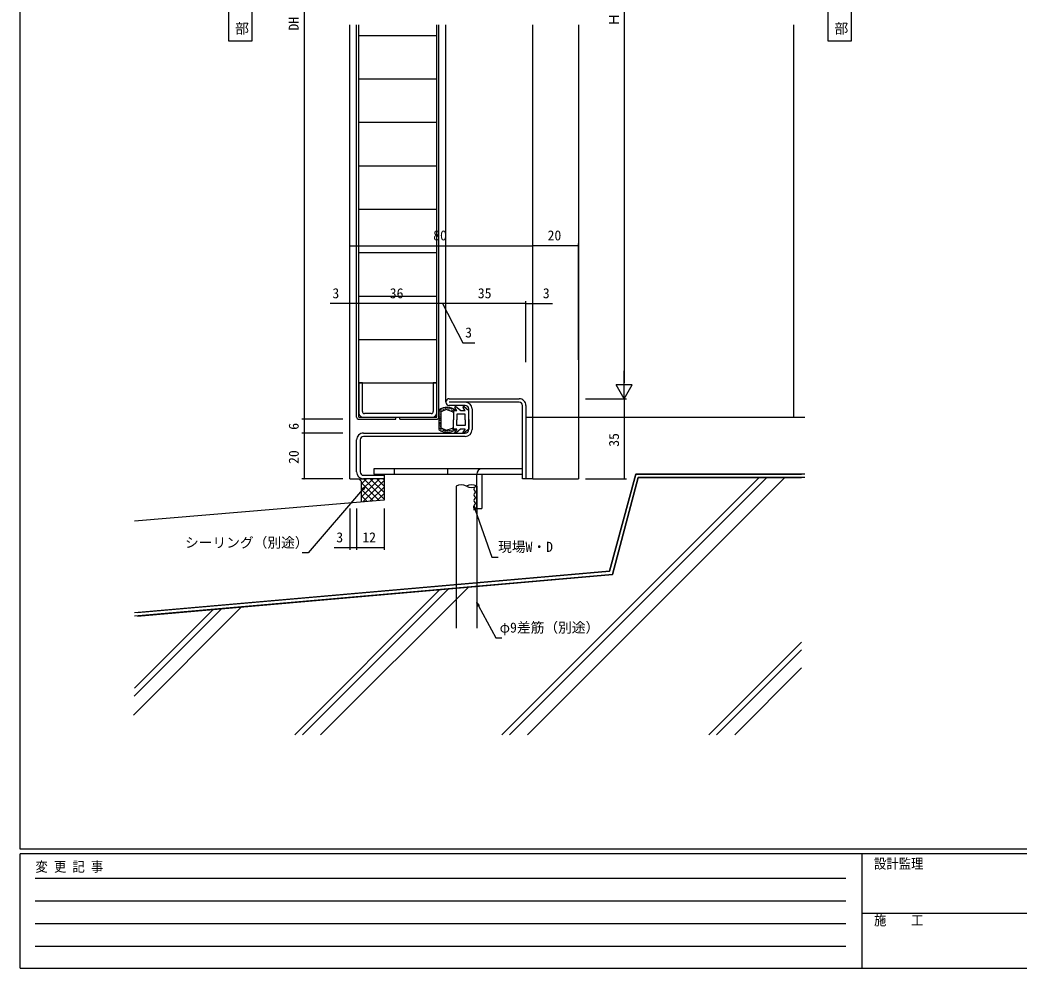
# Model space of a CAD drawing. Units: millimetres, scale not verified. Extents: x -567 to 567, y -403 to 403.
# Drawn here: x -562.7 to -125.5, y -403 to 11.6 of the extents above; entities that cross this region are included whole.
import ezdxf
from ezdxf.enums import TextEntityAlignment as Align

# ---------------------------------------------------------------- set-up
doc = ezdxf.new("R2010")
doc.units = ezdxf.units.MM
doc.header["$LTSCALE"] = 2
for name, color, linetype in [('0-1_USER1', 3, 'Continuous'), ('0-2_YKK_11', 7, 'Continuous'), ('0-3_YKK_12', 2, 'Continuous'), ('0-4_YKK_13', 4, 'Continuous'), ('0-5_YKK_D', 6, 'Continuous'), ('0-6_YKK_ZWAK', 7, 'Continuous'), ('0-7_YSS_K', 3, 'Continuous')]:
    doc.layers.add(name, color=color, linetype=linetype)
doc.styles.add('ＭＳ ゴシック', font='')
doc.styles.get('ＭＳ ゴシック').set_extended_font_data('MS Gothic')

msp = doc.modelspace()

# ---------------------------------------------------------------- linework, layer by layer
at = {"layer": '0-1_USER1'}
for points in [[(-471.353, 2.358), (-471.353, 22.358), (-461.353, 22.358), (-461.353, 2.358)], [(-209.329, 2.358), (-209.329, 22.358), (-199.329, 22.358), (-199.329, 2.358)]]:
    msp.add_lwpolyline(points, close=True, dxfattribs=at)
at = {"layer": '0-2_YKK_11'}
for p, q in [((-414.609, -147.139), (-414.609, -160.139)), ((-380.409, -160.139), (-380.409, -147.139)), ((-375.009, -154.039), (-344.509, -154.039)), ((-344.509, -155.539), (-375.009, -155.539)), ((-368.009, -157.039), (-375.009, -157.039)), ((-382.909, -160.539), (-412.109, -160.539)), ((-366.509, -167.539), (-366.509, -158.539)), ((-365.009, -158.539), (-365.009, -167.539)), ((-412.609, -162.139), (-382.409, -162.139)), ((-412.509, -169.039), (-368.009, -169.039)), ((-415.509, -186.039), (-415.509, -172.039)), ((-414.009, -172.039), (-414.009, -186.039)), ((-368.009, -170.539), (-412.509, -170.539))]:
    msp.add_line(p, q, dxfattribs=at)
for points in [[(-413.009, -159.639), (-413.009, -147.139), (-414.609, -147.139)], [(-380.409, -147.139), (-382.009, -147.139), (-382.009, -159.639)], [(-341.509, -157.039), (-341.509, -189.039), (-343.009, -189.039), (-343.009, -157.039)], [(-412.509, -187.539), (-403.509, -187.539), (-403.509, -189.039), (-412.509, -189.039)]]:
    msp.add_lwpolyline(points, dxfattribs=at)
for centre, radius, start, end in [((-375.009, -155.539), 1.5, 90, 270), ((-368.009, -158.539), 3, 0, 90), ((-368.009, -158.539), 1.5, 0, 90), ((-344.509, -157.039), 3, 359.99971, 90), ((-344.509, -157.039), 1.5, 0, 90), ((-412.609, -160.139), 2, 179.99945, 270), ((-412.109, -159.639), 0.9, 179.99945, 270), ((-382.909, -159.639), 0.9, 270, 359.99945), ((-382.409, -160.139), 2, 270, 359.99955), ((-412.509, -172.039), 3, 90, 180.00029), ((-368.009, -167.539), 3, 270, 0), ((-368.009, -167.539), 1.5, 270, 0), ((-412.509, -172.039), 1.5, 90, 180), ((-412.509, -186.039), 3, 180.00029, 270), ((-412.509, -186.039), 1.5, 180, 270)]:
    msp.add_arc(centre, radius, start, end, dxfattribs=at)
at = {"layer": '0-3_YKK_12'}
for p, q in [((-418.509, -189.039), (-418.509, 9.461)), ((-376.509, -123.114), (-376.509, 9.461)), ((-338.509, -162.039), (-338.509, 9.461)), ((-318.509, 9.461), (-318.509, -162.039)), ((-376.509, -155.539), (-376.509, -117.139)), ((-338.509, -189.039), (-338.509, -162.039)), ((-318.509, -162.039), (-318.509, -189.039)), ((-418.509, -189.039), (-412.509, -189.039)), ((-338.509, -189.039), (-341.509, -189.039)), ((-338.509, -189.039), (-318.509, -189.039))]:
    msp.add_line(p, q, dxfattribs=at)
at = {"layer": '0-4_YKK_13'}
for p, q in [((-415.509, -162.039), (-415.509, 9.461)), ((-414.609, -162.139), (-414.609, 9.461)), ((-380.409, -123.114), (-380.409, 9.461)), ((-379.509, -123.114), (-379.509, 9.461)), ((-414.609, 4.861), (-380.409, 4.861)), ((-414.609, -14.139), (-380.409, -14.139)), ((-414.609, -33.139), (-380.409, -33.139)), ((-414.609, -52.139), (-380.409, -52.139)), ((-414.609, -71.139), (-380.409, -71.139)), ((-414.609, -90.139), (-380.409, -90.139)), ((-414.609, -109.139), (-380.409, -109.139)), ((-380.409, -162.139), (-380.409, -117.139)), ((-379.509, -162.039), (-379.509, -117.139)), ((-414.609, -128.139), (-380.409, -128.139)), ((-414.609, -147.139), (-380.409, -147.139)), ((-379.509, -159.052), (-379.509, -167.538)), ((-379.476, -159.691), (-379.476, -159.491)), ((-379.213, -159.261), (-379.213, -159.061)), ((-379.101, -160.372), (-379.101, -160.172)), ((-379.029, -161.283), (-379.029, -161.083)), ((-378.976, -161.873), (-378.976, -161.673)), ((-378.815, -159.567), (-378.815, -159.367)), ((-378.712, -159.381), (-378.712, -159.181)), ((-378.636, -161.212), (-378.636, -161.012)), ((-378.605, -158.963), (-378.605, -158.763)), ((-378.509, -166.814), (-378.509, -159.776)), ((-378.366, -159.5), (-378.366, -159.3)), ((-378.128, -159.094), (-378.128, -158.894)), ((-377.591, -158.689), (-377.591, -158.489)), ((-377.209, -158.903), (-377.209, -158.703)), ((-376.875, -158.486), (-376.875, -158.286)), ((-376.458, -158.462), (-376.458, -158.262)), ((-376.314, -158.164), (-376.314, -157.964)), ((-375.778, -158.128), (-375.778, -157.928)), ((-375.634, -158.331), (-375.634, -158.131)), ((-375.133, -158.736), (-375.133, -158.536)), ((-375.026, -158.176), (-375.026, -157.976)), ((-374.612, -158.533), (-374.612, -158.333)), ((-374.049, -158.592), (-374.049, -158.392)), ((-373.873, -159.073), (-373.873, -158.873)), ((-373.545, -159.366), (-373.545, -159.166)), ((-371.643, -159.295), (-373.209, -159.295)), ((-373.209, -159.295), (-373.209, -163.295)), ((-373.17, -159.014), (-373.17, -158.814)), ((-371.637, -159.373), (-372.605, -157.926)), ((-370.157, -159.213), (-372.163, -157.53)), ((-368.009, -160.795), (-371.709, -160.795)), ((-371.709, -160.795), (-371.709, -163.295)), ((-370.109, -159.295), (-370.157, -159.213)), ((-368.043, -159.295), (-370.109, -159.295)), ((-368.037, -159.373), (-369.005, -157.926)), ((-366.557, -159.213), (-368.563, -157.53)), ((-368.009, -163.295), (-368.009, -160.795)), ((-366.509, -159.295), (-366.557, -159.213)), ((-366.509, -163.2), (-366.509, -159.295)), ((-414.609, -162.139), (-398.409, -162.139)), ((-414.509, -163.039), (-398.409, -163.039)), ((-398.409, -163.039), (-398.409, -162.139)), ((-396.609, -162.139), (-380.409, -162.139)), ((-396.609, -163.039), (-396.609, -162.139)), ((-396.609, -163.039), (-380.509, -163.039)), ((-379.208, -165.769), (-379.208, -165.569)), ((-379.19, -163.428), (-379.19, -163.228)), ((-379.154, -164.697), (-379.154, -164.497)), ((-379.119, -162.695), (-379.119, -162.495)), ((-379.011, -164.429), (-379.011, -164.229)), ((-378.94, -165.501), (-378.94, -165.301)), ((-378.922, -165.054), (-378.922, -164.854)), ((-378.833, -162.302), (-378.833, -162.102)), ((-378.779, -162.981), (-378.779, -162.781)), ((-378.779, -163.767), (-378.779, -163.567)), ((-378.725, -166.216), (-378.725, -166.016)), ((-373.209, -167.295), (-373.209, -163.295)), ((-371.709, -165.795), (-371.709, -163.295)), ((-368.009, -165.795), (-371.709, -165.795)), ((-368.009, -163.295), (-368.009, -165.795)), ((-366.509, -163.2), (-366.509, -167.295)), ((-379.356, -167.277), (-379.356, -167.077)), ((-379.011, -166.502), (-379.011, -166.302)), ((-378.808, -167.182), (-378.808, -166.982)), ((-378.724, -167.528), (-378.724, -167.328)), ((-378.426, -167.337), (-378.426, -167.137)), ((-377.984, -167.862), (-377.984, -167.662)), ((-377.519, -167.802), (-377.519, -167.602)), ((-377.507, -168.077), (-377.507, -167.877)), ((-377.281, -167.838), (-377.281, -167.638)), ((-376.911, -168.244), (-376.911, -168.044)), ((-376.78, -167.969), (-376.78, -167.769)), ((-376.517, -168.375), (-376.517, -168.175)), ((-376.326, -168.172), (-376.326, -167.972)), ((-375.754, -168.387), (-375.754, -168.187)), ((-375.73, -168.208), (-375.73, -168.008)), ((-375.205, -167.814), (-375.205, -167.614)), ((-375.122, -168.578), (-375.122, -168.378)), ((-375.038, -168.041), (-375.038, -167.841)), ((-374.706, -168.046), (-374.706, -167.846)), ((-374.284, -167.999), (-374.284, -167.799)), ((-373.897, -167.941), (-373.897, -167.741)), ((-373.275, -167.612), (-373.275, -167.412)), ((-371.728, -167.295), (-373.209, -167.295)), ((-371.728, -167.295), (-372.63, -168.643)), ((-370.109, -167.295), (-372.188, -169.039)), ((-368.128, -167.295), (-370.109, -167.295)), ((-368.128, -167.295), (-369.03, -168.643)), ((-366.509, -167.295), (-368.588, -169.039)), ((-360.709, -184.739), (-408.009, -184.739)), ((-408.009, -184.739), (-408.009, -187.039)), ((-408.009, -187.039), (-343.009, -187.039)), ((-399.009, -187.039), (-399.009, -184.739)), ((-375.709, -187.039), (-375.709, -184.739)), ((-363.009, -202.039), (-363.009, -187.039)), ((-343.009, -184.739), (-360.709, -184.739)), ((-360.709, -187.039), (-360.709, -202.039)), ((-343.009, -187.039), (-343.009, -184.739)), ((-363.009, -202.039), (-360.709, -202.039))]:
    msp.add_line(p, q, dxfattribs=at)
for points in [[(-373.62, -159.72), (-376.403, -158.814), (-378.509, -159.776)], [(-378.509, -166.814), (-376.403, -167.777), (-373.62, -166.87)]]:
    msp.add_lwpolyline(points, dxfattribs=at)
for centre, radius, start, end in [((-376.009, -163.295), 5.5, 46.65824, 129.51963), ((-376.009, -163.295), 4.3, 49.37051, 56.2499), ((-372.355, -157.759), 0.3, 49.99756, 213.78886), ((-368.755, -157.759), 0.3, 49.99756, 213.78886), ((-414.509, -162.039), 1, 180, 270), ((-380.509, -162.039), 1, 270, 359.99913), ((-376.009, -163.295), 5.5, 230.48036, 313.34175), ((-376.009, -163.295), 4.3, 303.7499, 310.62928), ((-372.381, -168.81), 0.3, 146.21114, 310.00244), ((-368.781, -168.81), 0.3, 146.21114, 310.00244), ((-360.709, -187.039), 2.3, 90, 180)]:
    msp.add_arc(centre, radius, start, end, dxfattribs=at)
at = {"layer": '0-5_YKK_D'}
for p, q in [((-438.509, 183.961), (-438.509, -163.039)), ((-298.509, 168.961), (-298.509, -147.039)), ((-418.509, -138.015), (-418.509, -86.139)), ((-418.509, -87.139), (-338.509, -87.139)), ((-338.509, -137.015), (-338.509, -86.139)), ((-338.509, -138.015), (-338.509, -86.139)), ((-318.51, -87.139), (-338.509, -87.139)), ((-318.51, -137.015), (-318.51, -86.139)), ((-418.509, -138.015), (-418.509, -111.435)), ((-415.509, -138.015), (-415.509, -111.435)), ((-415.509, -138.015), (-415.509, -111.435)), ((-379.509, -112.435), (-415.509, -112.435)), ((-379.509, -138.015), (-379.509, -111.435)), ((-379.509, -138.015), (-379.509, -111.435)), ((-376.509, -112.435), (-379.509, -112.435)), ((-376.509, -138.015), (-376.509, -111.435)), ((-376.509, -138.015), (-376.509, -111.435)), ((-341.509, -112.435), (-376.509, -112.435)), ((-341.509, -138.015), (-341.509, -111.435)), ((-341.509, -138.015), (-341.509, -111.435)), ((-338.509, -138.015), (-338.509, -111.435)), ((-298.509, -154.039), (-298.509, -141.915)), ((-298.509, -154.039), (-302.009, -147.977)), ((-295.009, -147.977), (-302.009, -147.977)), ((-298.509, -154.039), (-295.009, -147.977)), ((-315.509, -154.039), (-297.509, -154.039)), ((-315.509, -154.039), (-297.509, -154.039)), ((-298.509, -154.039), (-298.509, -189.039)), ((-421.509, -163.039), (-439.509, -163.039)), ((-421.509, -163.039), (-439.509, -163.039)), ((-438.509, -163.039), (-438.509, -169.039)), ((-421.509, -169.039), (-439.509, -169.039)), ((-421.509, -169.039), (-439.509, -169.039)), ((-438.509, -169.039), (-438.509, -189.039)), ((-421.509, -189.039), (-439.509, -189.039)), ((-315.509, -189.039), (-297.509, -189.039)), ((-418.509, -202.084), (-418.509, -220.184)), ((-415.509, -202.084), (-415.509, -220.184)), ((-415.509, -202.084), (-415.509, -220.184)), ((-403.509, -202.084), (-403.509, -220.184)), ((-403.509, -219.184), (-415.509, -219.184))]:
    msp.add_line(p, q, dxfattribs=at)
for points in [[(-415.509, -112.435), (-418.509, -112.435), (-427.109, -112.435)], [(-378.009, -112.435), (-369.073, -129.585), (-363.873, -129.585)], [(-341.509, -112.435), (-338.509, -112.435), (-329.909, -112.435)], [(-411.775, -192.463), (-412.881, -193.754), (-436.642, -221.483), (-439.342, -221.483)], [(-413.227, -193.458), (-411.775, -192.463), (-412.535, -194.05)], [(-364.121, -202.828), (-364.259, -201.073), (-363.262, -202.524)], [(-364.259, -201.073), (-363.692, -202.676), (-356.374, -223.342), (-353.674, -223.342)], [(-415.509, -219.184), (-418.509, -219.184), (-425.409, -219.184)], [(-362.607, -244.901), (-363.009, -243.188), (-361.804, -244.471)], [(-363.009, -243.188), (-362.205, -244.686), (-354.726, -258.623), (-352.026, -258.623)]]:
    msp.add_lwpolyline(points, dxfattribs=at)
for centre, start, end in [((-418.509, -87.139), 0, 180), ((-418.509, -87.139), 180, 0), ((-338.509, -87.139), 0, 180), ((-338.509, -87.139), 0, 180), ((-338.509, -87.139), 180, 0), ((-338.509, -87.139), 180, 0), ((-318.51, -87.139), 0, 180), ((-318.51, -87.139), 180, 0), ((-418.509, -112.435), 0, 180), ((-418.509, -112.435), 180, 0), ((-415.509, -112.435), 0, 180), ((-415.509, -112.435), 0, 180), ((-415.509, -112.435), 180, 0), ((-415.509, -112.435), 180, 0), ((-379.509, -112.435), 0, 180), ((-379.509, -112.435), 0, 180), ((-379.509, -112.435), 180, 0), ((-379.509, -112.435), 180, 0), ((-376.509, -112.435), 0, 180), ((-376.509, -112.435), 0, 180), ((-376.509, -112.435), 180, 0), ((-376.509, -112.435), 180, 0), ((-341.509, -112.435), 0, 180), ((-341.509, -112.435), 0, 180), ((-341.509, -112.435), 180, 0), ((-341.509, -112.435), 180, 0), ((-338.509, -112.435), 0, 180), ((-338.509, -112.435), 180, 0), ((-438.509, -163.039), 90, 270), ((-438.509, -163.039), 90, 270), ((-438.509, -163.039), 270, 90), ((-438.509, -163.039), 270, 90), ((-438.509, -169.039), 90, 270), ((-438.509, -169.039), 90, 270), ((-438.509, -169.039), 270, 90), ((-438.509, -169.039), 270, 90), ((-438.509, -189.039), 90, 270), ((-438.509, -189.039), 270, 90), ((-298.509, -189.039), 90, 270), ((-298.509, -189.039), 270, 90), ((-418.509, -219.184), 0, 180), ((-418.509, -219.184), 180, 0), ((-415.509, -219.184), 0, 180), ((-415.509, -219.184), 0, 180), ((-415.509, -219.184), 180, 0), ((-415.509, -219.184), 180, 0), ((-403.509, -219.184), 0, 180), ((-403.509, -219.184), 180, 0)]:
    msp.add_arc(centre, 0.106, start, end, dxfattribs=at)
at = {"layer": '0-6_YKK_ZWAK'}
for p, q in [((-562.7, -351), (-562.7, 399)), ((537.3, -351), (-562.7, -351)), ((483.3, -353), (-562.7, -353)), ((-562.7, -403), (-562.7, -353)), ((-194.7, -353), (-194.7, -403)), ((-556.13, -363.732), (-201.57, -363.732)), ((-556.13, -373.63), (-201.57, -373.63)), ((-194.7, -378.999), (-10.7, -378.999)), ((-556.13, -383.528), (-201.57, -383.528)), ((-556.13, -393.426), (-201.57, -393.426)), ((-562.7, -403), (483.3, -403))]:
    msp.add_line(p, q, dxfattribs=at)
at = {"layer": '0-7_YSS_K'}
for p, q in [((-224.506, 9.461), (-224.506, -162.039)), ((-341.509, -162.039), (-219.506, -162.039)), ((-293.509, -187.039), (-304.89, -229.514)), ((-219.506, -187.039), (-293.509, -187.039)), ((-414.509, -189.039), (-413.509, -190.039)), ((-413.509, -191.369), (-411.18, -189.039)), ((-413.509, -194.197), (-408.351, -189.039)), ((-413.509, -197.026), (-405.523, -189.039)), ((-413.509, -190.039), (-413.509, -199.214)), ((-413.509, -190.729), (-405.707, -198.532)), ((-412.808, -199.153), (-403.509, -189.854)), ((-412.371, -189.039), (-403.509, -197.901)), ((-409.542, -189.039), (-403.509, -195.072)), ((-406.714, -189.039), (-403.509, -192.244)), ((-403.885, -189.039), (-403.509, -189.415)), ((-403.509, -189.039), (-403.509, -198.339)), ((-372.009, -192.323), (-372.009, -254.346)), ((-363.009, -192.323), (-363.009, -254.346)), ((-352.055, -301), (-239.595, -188.539)), ((-348.661, -301), (-236.2, -188.539)), ((-340.742, -301), (-228.281, -188.539)), ((-292.358, -188.539), (-303.713, -230.917)), ((-219.506, -188.539), (-292.358, -188.539)), ((-413.509, -193.557), (-408.308, -198.759)), ((-413.509, -196.386), (-410.908, -198.987)), ((-409.708, -198.882), (-403.509, -192.683)), ((-406.609, -198.611), (-403.509, -195.511)), ((-403.509, -198.339), (-512.7, -207.56)), ((-304.89, -229.514), (-512.7, -247.695)), ((-303.713, -230.917), (-512.7, -249.201)), ((-442.565, -301), (-379.075, -237.51)), ((-439.171, -301), (-375.356, -237.185)), ((-431.251, -301), (-366.677, -236.426)), ((-513.139, -292.378), (-465.864, -245.103)), ((-512.78, -284.099), (-474.543, -245.863)), ((-512.626, -280.551), (-478.263, -246.188)), ((-261.546, -301), (-221.006, -260.46)), ((-258.151, -301), (-221.006, -263.854)), ((-250.232, -301), (-221.006, -271.774))]:
    msp.add_line(p, q, dxfattribs=at)
for points in [[(-511.389, -247.581), (-304.89, -229.514), (-293.509, -187.039), (-221.006, -187.039)], [(-511.259, -249.075), (-303.713, -230.917), (-292.358, -188.539), (-221.006, -188.539)]]:
    msp.add_lwpolyline(points, dxfattribs=at)
for centre, radius, start, end in [((-369.759, -196.22), 4.5, 60.00002, 119.99998), ((-365.259, -196.22), 4.5, 59.99998, 120.00002), ((-365.259, -188.426), 4.5, 239.99998, 300.00002), ((-363.009, -193.573), 1.25, 90, 270), ((-363.009, -196.073), 1.25, 90, 270), ((-363.009, -198.573), 1.25, 90, 270), ((-363.009, -201.073), 1.25, 90, 270)]:
    msp.add_arc(centre, radius, start, end, dxfattribs=at)

# ---------------------------------------------------------------- texts
at = {"layer": '0-1_USER1', "style": 'ＭＳ ゴシック'}
for p in [(-468.593, 4.358), (-206.569, 4.358)]:
    msp.add_text('部', height=4.399, dxfattribs=at).set_placement(p, align=Align.BOTTOM_LEFT)
at = {"layer": '0-5_YKK_D', "style": 'ＭＳ ゴシック'}
for s, p in [('Ｈ', (-299.509, 8.721)), ('DH', (-439.509, 6.941)), ('6', (-439.509, -167.639)), ('35', (-299.509, -175.059)), ('20', (-439.509, -182.559))]:
    msp.add_text(s, height=4.399, rotation=90, dxfattribs=at).set_placement(p, align=Align.BOTTOM_LEFT)
for s, p in [('80', (-382.029, -86.139)), ('20', (-332.029, -86.139)), ('3', (-426.109, -111.435)), ('36', (-401.029, -111.435)), ('35', (-362.529, -111.435)), ('3', (-334.109, -111.435)), ('3', (-368.073, -128.585)), ('シーリング（別途）', (-490.542, -220.483)), ('3', (-424.409, -218.184)), ('12', (-413.029, -218.184)), ('現場W・D', (-353.674, -222.342)), ('φ9差筋（別途）', (-352.986, -257.623))]:
    msp.add_text(s, height=4.399, dxfattribs=at).set_placement(p, align=Align.BOTTOM_LEFT)
at = {"layer": '0-6_YKK_ZWAK', "style": 'ＭＳ ゴシック', "width": 0.9}
for s, p in [('変 更 記 事', (-555.965, -362.209)), ('設計監理', (-189.315, -360.904)), ('施\u3000\u3000工', (-189.315, -385.649))]:
    msp.add_text(s, height=4.399, dxfattribs=at).set_placement(p, align=Align.BOTTOM_LEFT)

doc.saveas('drawing.dxf')
